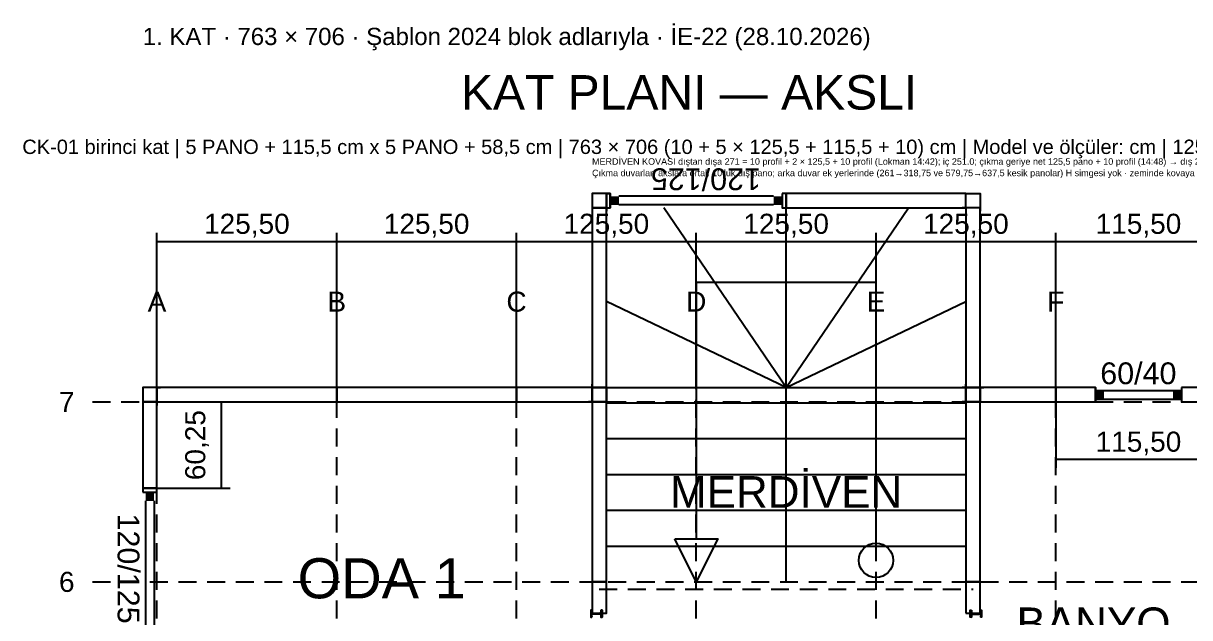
# Model space of a CAD drawing. Header units: centimetres. Extents: x -71 to 5571, y -2315 to 960.
# Drawn here: x 1017 to 1831, y 546 to 960 of the extents above; entities that cross this region are included whole.
import ezdxf
from ezdxf.enums import TextEntityAlignment as Align

# ---------------------------------------------------------------- set-up
doc = ezdxf.new("R2010")
doc.units = ezdxf.units.CM
doc.linetypes.add('AKS_SEYREK', pattern=[20, 12.5, -7.5])
doc.linetypes.add('DASHED', pattern=[20, 12.5, -7.5])
for name, color, linetype in [('ACIK_SINIR', 8, 'DASHED'), ('AKS', 8, 'AKS_SEYREK'), ('AKS_YAZI', 8, 'Continuous'), ('CIFT_KAT_NOT', 1, 'Continuous'), ('DIS_DUVAR_100', 7, 'Continuous'), ('IC_DUVAR_100', 7, 'Continuous'), ('IC_KAPILAR', 7, 'Continuous'), ('KOSE_PROFIL_100', 1, 'Continuous'), ('MERDIVEN', 4, 'Continuous'), ('ODA_ADLARI', 7, 'Continuous'), ('OLCULER', 7, 'Continuous'), ('OZEL_PANEL_OLCU_CM', 3, 'Continuous'), ('PENCERE', 10, 'Continuous')]:
    doc.layers.add(name, color=color, linetype=linetype)
doc.styles.add('ARIAL_TR', font='arial.ttf')
doc.dimstyles.new('PORTMAN', dxfattribs={"dimtxt": 14, "dimasz": 9, "dimexe": 6, "dimexo": 5, "dimgap": 4, "dimtad": 1, "dimzin": 0, "dimtxsty": 'ARIAL_TR', "dimblk": 'ARCHTICK', "dimcen": 2.5, "dimazin": 3, "dimtfac": 0.5, "dimtmove": 2, "dimatfit": 3})

# ---------------------------------------------------------------- blocks, each defined once
blk = doc.blocks.new("100'LÜK 125'LİK PANO")
blk.add_lwpolyline([(0, 0), (10, 0), (10, 125.5), (0, 125.5)], close=True)
blk = doc.blocks.new('kaynak-pencere-6040')
at = {"layer": 'PENCERE', "color": 1}
for p, q in [((53375.86, 7992.28), (53385.86, 7992.28)), ((53377.86, 7932.28), (53377.86, 7992.28)), ((53383.86, 7932.28), (53383.86, 7992.28)), ((53375.86, 7932.28), (53385.86, 7932.28))]:
    blk.add_line(p, q, dxfattribs=at)
for points in [[(53377.86, 7992.28), (53377.86, 7986.28), (53383.86, 7992.28), (53383.86, 7986.28)], [(53377.86, 7932.28), (53377.86, 7938.28), (53383.86, 7932.28), (53383.86, 7938.28)]]:
    blk.add_solid(points, dxfattribs=at)
at = {"layer": 'PENCERE', "color": 0, "lineweight": 25, "style": 'ARIAL_TR'}
blk.add_text('60/40', height=15.217, rotation=90, dxfattribs=at).set_placement((53373.47, 7935.61))
blk = doc.blocks.new('BOM_P03_PENCERE_600x400')
at = {"layer": 'PENCERE'}
blk.add_blockref('kaynak-pencere-6040', (0, 0), dxfattribs=at)
blk = doc.blocks.new("100'LÜK 115.5'LİK (60x40) VASİSTASLI PANO")
for points in [[(0, 87.75), (10, 87.75), (10, 115.5), (0, 115.5)], [(0, 0), (10, 0), (10, 27.75), (0, 27.75)]]:
    blk.add_lwpolyline(points, close=True)
at = {"layer": 'PENCERE'}
blk.add_blockref('BOM_P03_PENCERE_600x400', (-53375.862, -7904.528), dxfattribs=at)
blk = doc.blocks.new('kaynak-pencere-120x125')
at = {"layer": 'PENCERE', "color": 1}
for p, q in [((53387.01, 8192.86), (53397.01, 8192.86)), ((53389.01, 8186.86), (53389.01, 8078.86)), ((53395.01, 8186.86), (53395.01, 8078.86)), ((53387.01, 8072.86), (53397.01, 8072.86))]:
    blk.add_line(p, q, dxfattribs=at)
for points in [[(53389.01, 8192.86), (53389.01, 8186.86), (53395.01, 8192.86), (53395.01, 8186.86)], [(53389.01, 8072.86), (53389.01, 8078.86), (53395.01, 8072.86), (53395.01, 8078.86)]]:
    blk.add_solid(points, dxfattribs=at)
at = {"layer": 'PENCERE', "color": 0, "lineweight": 25, "style": 'ARIAL_TR'}
blk.add_text('120/125', height=15.217, rotation=270, dxfattribs=at).set_placement((53369.52, 8178.03))
blk = doc.blocks.new('BOM_P05_PENCERE_1200x1250')
at = {"layer": 'PENCERE'}
blk.add_blockref('kaynak-pencere-120x125', (0, 0), dxfattribs=at)
blk = doc.blocks.new("100'LÜK 125'LİK (120x125) PENCERELİ PANO")
for points in [[(0, 122.75), (10, 122.75), (10, 125.5), (0, 125.5)], [(0, 0), (10, 0), (10, 2.75), (0, 2.75)]]:
    blk.add_lwpolyline(points, close=True)
at = {"layer": 'PENCERE'}
blk.add_blockref('BOM_P05_PENCERE_1200x1250', (-53387.006, -8070.111), dxfattribs=at)
blk = doc.blocks.new("100'LÜK 60.25'LİK PANO")
blk.add_lwpolyline([(0, 0), (10, 0), (10, 60.25), (0, 60.25)], close=True)
blk = doc.blocks.new('kaynak-ic-kapi')
at = {"color": 133, "linetype": 'Continuous', "lineweight": 25, "true_color": 0x6ec1dd}
for p, q in [((54247.47, 7919.88), (54248.32, 7919.88)), ((54248.32, 7919.59), (54247.47, 7919.59)), ((54248.6, 7919.88), (54248.04, 7919.03)), ((54248.32, 7919.31), (54248.04, 7919.59)), ((54248.32, 7919.88), (54248.32, 7919.59)), ((54248.32, 7919.31), (54248.6, 7919.31)), ((54248.32, 7919.03), (54248.6, 7919.31)), ((54249.16, 7919.03), (54248.6, 7919.88)), ((54248.6, 7919.88), (54248.6, 7919.59)), ((54248.6, 7919.88), (54248.88, 7919.88)), ((54248.6, 7919.59), (54248.88, 7919.03)), ((54249.16, 7919.88), (54248.88, 7919.59)), ((54248.88, 7919.88), (54249.45, 7919.03)), ((54249.73, 7919.59), (54248.88, 7919.59)), ((54249.16, 7919.03), (54248.88, 7919.03)), ((54249.16, 7919.88), (54249.16, 7919.88)), ((54249.16, 7919.03), (54249.73, 7919.59)), ((54249.16, 7919.03), (54249.45, 7919.03)), ((54250.01, 7919.88), (54249.45, 7919.03)), ((54250.01, 7919.88), (54249.73, 7919.59)), ((54249.73, 7919.31), (54249.73, 7919.59)), ((54249.73, 7919.31), (54250.01, 7919.31)), ((54249.73, 7919.03), (54250.01, 7919.31)), ((54250.57, 7919.03), (54250.01, 7919.88)), ((54250.01, 7919.88), (54250.01, 7919.88)), ((54250.01, 7919.88), (54250.01, 7919.59)), ((54250.01, 7919.88), (54250.29, 7919.88)), ((54250.01, 7919.59), (54250.29, 7919.03)), ((54250.29, 7919.88), (54250.86, 7919.03)), ((54250.29, 7912.83), (54250.29, 7919.03)), ((54250.57, 7919.88), (54250.57, 7919.88)), ((54250.57, 7919.88), (54250.57, 7919.59)), ((54251.42, 7919.59), (54250.57, 7919.59)), ((54250.57, 7919.03), (54250.57, 7919.03)), ((54250.57, 7919.03), (54250.86, 7919.03)), ((54250.86, 7919.03), (54251.14, 7919.59)), ((54251.7, 7919.88), (54251.14, 7919.03)), ((54251.42, 7919.31), (54251.14, 7919.59)), ((54251.42, 7919.88), (54251.42, 7919.88)), ((54251.42, 7919.88), (54251.42, 7919.59)), ((54251.7, 7919.88), (54251.42, 7919.59)), ((54251.42, 7919.59), (54251.98, 7919.03)), ((54251.42, 7919.31), (54251.7, 7919.31)), ((54251.42, 7919.03), (54251.7, 7919.31)), ((54252.27, 7919.03), (54251.7, 7919.88)), ((54251.7, 7919.88), (54252.27, 7919.88)), ((54251.7, 7919.88), (54251.98, 7919.88)), ((54251.98, 7919.88), (54251.98, 7919.88)), ((54251.98, 7919.88), (54251.98, 7919.59)), ((54251.98, 7919.88), (54252.27, 7919.03)), ((54252.27, 7919.59), (54251.98, 7919.59)), ((54251.98, 7919.03), (54251.98, 7919.03)), ((54251.98, 7919.03), (54252.27, 7919.03)), ((54252.27, 7919.03), (54252.27, 7919.03)), ((54248.32, 7912.26), (54247.47, 7912.26)), ((54247.47, 7911.98), (54248.32, 7911.98)), ((54248.6, 7911.98), (54248.04, 7912.83)), ((54248.32, 7912.26), (54248.04, 7912.26)), ((54248.32, 7912.83), (54248.6, 7912.26)), ((54248.32, 7912.26), (54248.32, 7911.98)), ((54248.32, 7912.26), (54248.6, 7912.26)), ((54249.16, 7912.83), (54248.6, 7911.98)), ((54248.6, 7912.26), (54248.88, 7912.83)), ((54249.16, 7912.83), (54248.88, 7912.83)), ((54248.88, 7911.98), (54249.45, 7912.83)), ((54249.16, 7911.98), (54248.88, 7912.26)), ((54249.73, 7912.26), (54248.88, 7912.26)), ((54249.16, 7912.83), (54249.45, 7912.83)), ((54249.16, 7912.83), (54249.73, 7912.26)), ((54249.16, 7911.98), (54249.16, 7911.98)), ((54250.01, 7911.98), (54249.45, 7912.83)), ((54249.73, 7912.83), (54250.01, 7912.26)), ((54250.01, 7911.98), (54249.73, 7912.26)), ((54249.73, 7912.26), (54249.73, 7912.26)), ((54249.73, 7912.26), (54250.01, 7912.26)), ((54250.57, 7912.83), (54250.01, 7911.98)), ((54250.01, 7912.26), (54250.29, 7912.83)), ((54250.01, 7911.98), (54250.01, 7912.26)), ((54250.01, 7911.98), (54250.01, 7911.98)), ((54250.01, 7911.98), (54250.29, 7911.98)), ((54250.29, 7911.98), (54250.86, 7912.83)), ((54250.57, 7912.83), (54250.57, 7912.83)), ((54250.57, 7912.83), (54250.86, 7912.83)), ((54250.57, 7911.98), (54250.57, 7912.26)), ((54251.42, 7912.26), (54250.57, 7912.26)), ((54250.57, 7911.98), (54250.57, 7911.98)), ((54250.86, 7912.83), (54251.14, 7912.26)), ((54251.7, 7911.98), (54251.14, 7912.83)), ((54251.42, 7912.26), (54251.14, 7912.26)), ((54251.42, 7912.26), (54251.98, 7912.83)), ((54251.42, 7912.83), (54251.7, 7912.26)), ((54251.42, 7911.98), (54251.42, 7912.26)), ((54251.7, 7911.98), (54251.42, 7912.26)), ((54251.42, 7912.26), (54251.7, 7912.26)), ((54251.42, 7911.98), (54251.42, 7911.98)), ((54252.27, 7912.83), (54251.7, 7911.98)), ((54251.7, 7911.98), (54252.27, 7911.98)), ((54251.7, 7911.98), (54251.98, 7911.98)), ((54251.98, 7912.83), (54251.98, 7912.83)), ((54251.98, 7912.83), (54252.27, 7912.83)), ((54251.98, 7911.98), (54252.27, 7912.83)), ((54251.98, 7911.98), (54251.98, 7912.26)), ((54252.27, 7912.26), (54251.98, 7912.26)), ((54251.98, 7911.98), (54251.98, 7911.98)), ((54252.27, 7912.83), (54252.27, 7912.83))]:
    blk.add_line(p, q, dxfattribs=at)
for points in [[(54247.47, 7919.03), (54247.47, 7919.88), (54252.27, 7919.88), (54252.27, 7919.03)], [(54248.6, 7919.88), (54250.01, 7919.88), (54251.42, 7919.88)], [(54248.6, 7912.26), (54248.6, 7911.98), (54248.88, 7911.98)], [(54248.6, 7911.98), (54250.01, 7911.98), (54251.42, 7911.98)]]:
    blk.add_lwpolyline(points, dxfattribs=at)
blk.add_lwpolyline([(54247.47, 7912.83), (54252.27, 7912.83), (54252.27, 7911.98), (54247.47, 7911.98)], close=True, dxfattribs=at)
blk = doc.blocks.new('BOM_K01_IC_KAPI_ACIKLIK820')
at = {"layer": 'IC_KAPILAR'}
blk.add_blockref('kaynak-ic-kapi', (0, 0), dxfattribs=at)
blk = doc.blocks.new("100'LÜK 125'LİK KAPILI PANO(82'LİK) [SOL ALT]")
blk.add_lwpolyline([(0, 103.75), (10, 103.75), (10, 125.5), (0, 125.5)], close=True)
at = {"layer": 'IC_KAPILAR', "xscale": -1, "rotation": 90}
blk.add_blockref('BOM_K01_IC_KAPI_ACIKLIK820', (7918.93, 54353.219), dxfattribs=at)
blk = doc.blocks.new("100'LÜK 125'LİK KAPILI PANO(82'LİK) [SAG ALT]")
blk.add_lwpolyline([(0, 103.75), (10, 103.75), (10, 125.5), (0, 125.5)], close=True)
at = {"layer": 'IC_KAPILAR', "rotation": 270}
blk.add_blockref('BOM_K01_IC_KAPI_ACIKLIK820', (-7908.93, 54353.219), dxfattribs=at)
blk = doc.blocks.new('*D38')
at = {"color": 0}
for p, q in [((1110, 711), (1110, 814)), ((1110, 808), (1235.5, 808)), ((1235.5, 711), (1235.5, 814))]:
    blk.add_line(p, q, dxfattribs=at)
at = {"layer": 'Defpoints'}
for p in [(1110, 808), (1110, 706), (1235.5, 706)]:
    blk.add_point(p, dxfattribs=at)
at = {"layer": 'OLCULER', "color": 0, "insert": (1172.75, 819), "char_height": 14, "attachment_point": 5, "style": 'ARIAL_TR'}
blk.add_mtext('125,50', dxfattribs=at)
blk = doc.blocks.new('_ARCHTICK')
blk = doc.blocks.new('*D39')
at = {"color": 0}
for p, q in [((1235.5, 711), (1235.5, 814)), ((1235.5, 808), (1361, 808)), ((1361, 711), (1361, 814))]:
    blk.add_line(p, q, dxfattribs=at)
at = {"layer": 'Defpoints'}
for p in [(1235.5, 808), (1235.5, 706), (1361, 706)]:
    blk.add_point(p, dxfattribs=at)
at = {"layer": 'OLCULER', "color": 0, "insert": (1298.25, 819), "char_height": 14, "attachment_point": 5, "style": 'ARIAL_TR'}
blk.add_mtext('125,50', dxfattribs=at)
blk = doc.blocks.new('*D40')
at = {"color": 0}
for p, q in [((1361, 711), (1361, 814)), ((1361, 808), (1486.5, 808)), ((1486.5, 711), (1486.5, 814))]:
    blk.add_line(p, q, dxfattribs=at)
at = {"layer": 'Defpoints'}
for p in [(1361, 808), (1361, 706), (1486.5, 706)]:
    blk.add_point(p, dxfattribs=at)
at = {"layer": 'OLCULER', "color": 0, "insert": (1423.75, 819), "char_height": 14, "attachment_point": 5, "style": 'ARIAL_TR'}
blk.add_mtext('125,50', dxfattribs=at)
blk = doc.blocks.new('*D41')
at = {"color": 0}
for p, q in [((1486.5, 711), (1486.5, 814)), ((1486.5, 808), (1612, 808)), ((1612, 711), (1612, 814))]:
    blk.add_line(p, q, dxfattribs=at)
at = {"layer": 'Defpoints'}
for p in [(1486.5, 808), (1486.5, 706), (1612, 706)]:
    blk.add_point(p, dxfattribs=at)
at = {"layer": 'OLCULER', "color": 0, "insert": (1549.25, 819), "char_height": 14, "attachment_point": 5, "style": 'ARIAL_TR'}
blk.add_mtext('125,50', dxfattribs=at)
blk = doc.blocks.new('*D42')
at = {"color": 0}
for p, q in [((1612, 711), (1612, 814)), ((1612, 808), (1737.5, 808)), ((1737.5, 711), (1737.5, 814))]:
    blk.add_line(p, q, dxfattribs=at)
at = {"layer": 'Defpoints'}
for p in [(1612, 808), (1612, 706), (1737.5, 706)]:
    blk.add_point(p, dxfattribs=at)
at = {"layer": 'OLCULER', "color": 0, "insert": (1674.75, 819), "char_height": 14, "attachment_point": 5, "style": 'ARIAL_TR'}
blk.add_mtext('125,50', dxfattribs=at)
blk = doc.blocks.new('*D43')
at = {"color": 0}
for p, q in [((1737.5, 711), (1737.5, 814)), ((1737.5, 808), (1853, 808)), ((1853, 711), (1853, 814))]:
    blk.add_line(p, q, dxfattribs=at)
at = {"layer": 'Defpoints'}
for p in [(1737.5, 808), (1737.5, 706), (1853, 706)]:
    blk.add_point(p, dxfattribs=at)
at = {"layer": 'OLCULER', "color": 0, "insert": (1795.25, 819), "char_height": 14, "attachment_point": 5, "style": 'ARIAL_TR'}
blk.add_mtext('115,50', dxfattribs=at)
blk = doc.blocks.new('*D50')
at = {"color": 0}
for p, q in [((1737.5, 701), (1737.5, 650)), ((1853, 701), (1853, 650)), ((1737.5, 656), (1853, 656))]:
    blk.add_line(p, q, dxfattribs=at)
at = {"layer": 'Defpoints'}
for p in [(1737.5, 706), (1853, 706), (1737.5, 656)]:
    blk.add_point(p, dxfattribs=at)
at = {"layer": 'OZEL_PANEL_OLCU_CM', "color": 0, "insert": (1795.25, 667), "char_height": 14, "attachment_point": 5, "style": 'ARIAL_TR'}
blk.add_mtext('115,50', dxfattribs=at)
blk = doc.blocks.new('*D66')
at = {"color": 0}
for p, q in [((1105, 696), (1161, 696)), ((1155, 635.75), (1155, 696)), ((1105, 635.75), (1161, 635.75))]:
    blk.add_line(p, q, dxfattribs=at)
at = {"layer": 'Defpoints'}
for p in [(1100, 696), (1100, 635.75), (1155, 635.75)]:
    blk.add_point(p, dxfattribs=at)
at = {"layer": 'OZEL_PANEL_OLCU_CM', "color": 0, "insert": (1138, 665.875), "char_height": 14, "attachment_point": 5, "rotation": 90, "style": 'ARIAL_TR'}
blk.add_mtext('60,25', dxfattribs=at)
blk = doc.blocks.new("100'LÜK 52.75'LİK PANO")
blk.add_lwpolyline([(0, 0), (10, 0), (10, 52.75), (0, 52.75)], close=True)
blk = doc.blocks.new('100X100 DIŞ KÖŞE DİREĞİ')
at = {"color": 1}
for p, q in [((10, 12.5), (12.5, 12.5)), ((0, 2.5), (0, 0)), ((10, 2.5), (10, 0)), ((10, 2.5), (12.5, 2.5))]:
    blk.add_line(p, q, dxfattribs=at)
blk.add_lwpolyline([(0, 2.5), (10, 2.5), (10, 12.5), (0, 12.5)], close=True, dxfattribs=at)

msp = doc.modelspace()

# ---------------------------------------------------------------- linework, layer by layer
at = {"layer": 'ACIK_SINIR'}
msp.add_line((1418.75, 565.5), (1679.75, 565.5), dxfattribs=at)
at = {"layer": 'AKS'}
for p, q in [((1110, -35), (1110, 747)), ((1235.5, -35), (1235.5, 747)), ((1361, -35), (1361, 747)), ((1486.5, -35), (1486.5, 747)), ((1612, -35), (1612, 747)), ((1737.5, -35), (1737.5, 747)), ((1065, 696), (1898, 696)), ((1065, 570.5), (1898, 570.5))]:
    msp.add_line(p, q, dxfattribs=at)
at = {"layer": 'MERDIVEN'}
for p, q in [((1549.25, 706), (1463.75, 831.5)), ((1549.25, 570.5), (1549.25, 831.5)), ((1549.25, 706), (1549.25, 831.5)), ((1549.25, 706), (1634.75, 831.5)), ((1612, 779.3), (1486.5, 779.3)), ((1486.5, 779.3), (1486.5, 600.5)), ((1612, 597.5), (1612, 779.3)), ((1549.25, 706), (1423.75, 766)), ((1549.25, 706), (1674.75, 766)), ((1423.75, 706), (1674.75, 706)), ((1423.75, 695.5), (1674.75, 695.5)), ((1423.75, 670.5), (1674.75, 670.5)), ((1423.75, 645.5), (1674.75, 645.5)), ((1423.75, 620.5), (1674.75, 620.5)), ((1423.75, 595.5), (1674.75, 595.5))]:
    msp.add_line(p, q, dxfattribs=at)
msp.add_lwpolyline([(1471.5, 600.5), (1501.5, 600.5), (1486.5, 570.5), (1471.5, 600.5)], dxfattribs=at)
msp.add_circle((1612, 585.5), 12, dxfattribs=at)

# ---------------------------------------------------------------- block references
at = {"layer": 'DIS_DUVAR_100', "rotation": 270}
for name, p in [("100'LÜK 125'LİK (120x125) PENCERELİ PANO", (1423.75, 841.5)), ("100'LÜK 125'LİK PANO", (1549.25, 841.5)), ("100'LÜK 115.5'LİK (60x40) VASİSTASLI PANO", (1737.5, 706)), ("100'LÜK 125'LİK PANO", (1110, 706)), ("100'LÜK 125'LİK PANO", (1235.5, 706)), ("100'LÜK 52.75'LİK PANO", (1361, 706)), ("100'LÜK 52.75'LİK PANO", (1684.75, 706))]:
    msp.add_blockref(name, p, dxfattribs=at)
at = {"layer": 'DIS_DUVAR_100'}
for name, p in [("100'LÜK 125'LİK PANO", (1413.75, 706)), ("100'LÜK 125'LİK PANO", (1674.75, 706)), ("100'LÜK 60.25'LİK PANO", (1100, 635.75)), ("100'LÜK 125'LİK (120x125) PENCERELİ PANO", (1100, 510.25))]:
    msp.add_blockref(name, p, dxfattribs=at)
at = {"layer": 'IC_DUVAR_100'}
for name, p in [("100'LÜK 125'LİK PANO", (1413.75, 570.5)), ("100'LÜK 125'LİK PANO", (1674.75, 570.5)), ("100'LÜK 125'LİK KAPILI PANO(82'LİK) [SOL ALT]", (1413.75, 445)), ("100'LÜK 125'LİK KAPILI PANO(82'LİK) [SAG ALT]", (1674.75, 445))]:
    msp.add_blockref(name, p, dxfattribs=at)
at = {"layer": 'KOSE_PROFIL_100'}
for p in [(1413.75, 829), (1100, 693.5)]:
    msp.add_blockref('100X100 DIŞ KÖŞE DİREĞİ', p, dxfattribs=at)
at = {"layer": 'KOSE_PROFIL_100', "xscale": -1}
msp.add_blockref('100X100 DIŞ KÖŞE DİREĞİ', (1684.75, 829), dxfattribs=at)
at = {"layer": 'KOSE_PROFIL_100', "xscale": -1, "yscale": -1}
for p in [(1423.75, 708.5), (1684.75, 708.5)]:
    msp.add_blockref('100X100 DIŞ KÖŞE DİREĞİ', p, dxfattribs=at)
at = {"layer": 'KOSE_PROFIL_100', "yscale": -1}
for p in [(1413.75, 708.5), (1674.75, 708.5)]:
    msp.add_blockref('100X100 DIŞ KÖŞE DİREĞİ', p, dxfattribs=at)

# ---------------------------------------------------------------- texts
at = {"layer": 'AKS_YAZI', "style": 'ARIAL_TR'}
for s, p in [('A', (1110, 766)), ('B', (1235.5, 766)), ('C', (1361, 766)), ('D', (1486.5, 766)), ('E', (1612, 766)), ('F', (1737.5, 766)), ('7', (1047, 696)), ('6', (1047, 570.5))]:
    msp.add_text(s, height=14, dxfattribs=at).set_placement(p, align=Align.MIDDLE_CENTER)
at = {"layer": 'CIFT_KAT_NOT', "style": 'ARIAL_TR'}
msp.add_text('1. KAT · 763 × 706 · Şablon 2024 blok adlarıyla · İE-22 (28.10.2026)', height=12, dxfattribs=at).set_placement((1100, 945))
at = {"layer": 'MERDIVEN', "style": 'ARIAL_TR'}
for s, p in [("MERDİVEN KOVASI dıştan dışa 271 = 10 profil + 2 × 125,5 + 10 profil (Lokman 14:42); iç 251.0; çıkma geriye net 125,5 pano + 10 profil (14:48) → dış 271 × 135,5 · çift kollu U, kol 125.50, 5 + 6 dönel + 5 = 16 rıht (282/16 = 17,6), basamak 25 — düzen Lokman'ın planından (13:00), ölçüler pano aksından (13:30)", (1413.75, 861.5)), ("Çıkma duvarları akslara ortalı 10'luk dış pano; arka duvar ek yerlerinde (261→318,75 ve 579,75→637,5 kesik panolar) H simgesi yok · zeminde kovaya giriş: önü açık (Motor `acik_sinirlar`; planda ön duvar çizili → Soru 2b)", (1413.75, 853.5))]:
    msp.add_text(s, height=4.5, dxfattribs=at).set_placement(p)
at = {"layer": 'ODA_ADLARI', "style": 'ARIAL_TR'}
for s, height, p in [('KAT PLANI — AKSLI', 24, (1481.5, 912)), ('CK-01 birinci kat | 5 PANO + 115,5 cm x 5 PANO + 58,5 cm | 763 × 706 (10 + 5 × 125,5 + 115,5 + 10) cm | Model ve ölçüler: cm | 125,5 cm aks düzeni', 10, (1481.5, 874)), ('MERDİVEN', 22, (1549.25, 633.25)), ('ODA 1', 28, (1266.875, 573)), ('BANYO', 22, (1763.875, 541.625))]:
    msp.add_text(s, height=height, dxfattribs=at).set_placement(p, align=Align.MIDDLE_CENTER)

# ---------------------------------------------------------------- dimensions: what is measured, and where the dimension line sits
at = {"layer": 'OLCULER'}
for base, p1, p2, picture, middle in [((1110, 808), (1110, 706), (1235.5, 706), '*D38', (1172.75, 819)), ((1235.5, 808), (1235.5, 706), (1361, 706), '*D39', (1298.25, 819)), ((1361, 808), (1361, 706), (1486.5, 706), '*D40', (1423.75, 819)), ((1486.5, 808), (1486.5, 706), (1612, 706), '*D41', (1549.25, 819)), ((1612, 808), (1612, 706), (1737.5, 706), '*D42', (1674.75, 819)), ((1737.5, 808), (1737.5, 706), (1853, 706), '*D43', (1795.25, 819))]:
    dim = msp.add_linear_dim(base=base, p1=p1, p2=p2, dimstyle='PORTMAN', dxfattribs=at)
    dim.commit()
    dim.dimension.update_dxf_attribs({"geometry": picture, "text_midpoint": middle})
at = {"layer": 'OZEL_PANEL_OLCU_CM'}
dim = msp.add_linear_dim(base=(1737.5, 656), p1=(1737.5, 706), p2=(1853, 706), dimstyle='PORTMAN', dxfattribs=at)
dim.commit()
dim.dimension.update_dxf_attribs({"geometry": '*D50', "text_midpoint": (1795.25, 667)})
dim = msp.add_linear_dim(base=(1155, 635.75), p1=(1100, 635.75), p2=(1100, 696), angle=90, dimstyle='PORTMAN', dxfattribs=at)
dim.commit()
dim.dimension.update_dxf_attribs({"geometry": '*D66', "text_midpoint": (1138, 665.875)})

doc.saveas('drawing.dxf')
